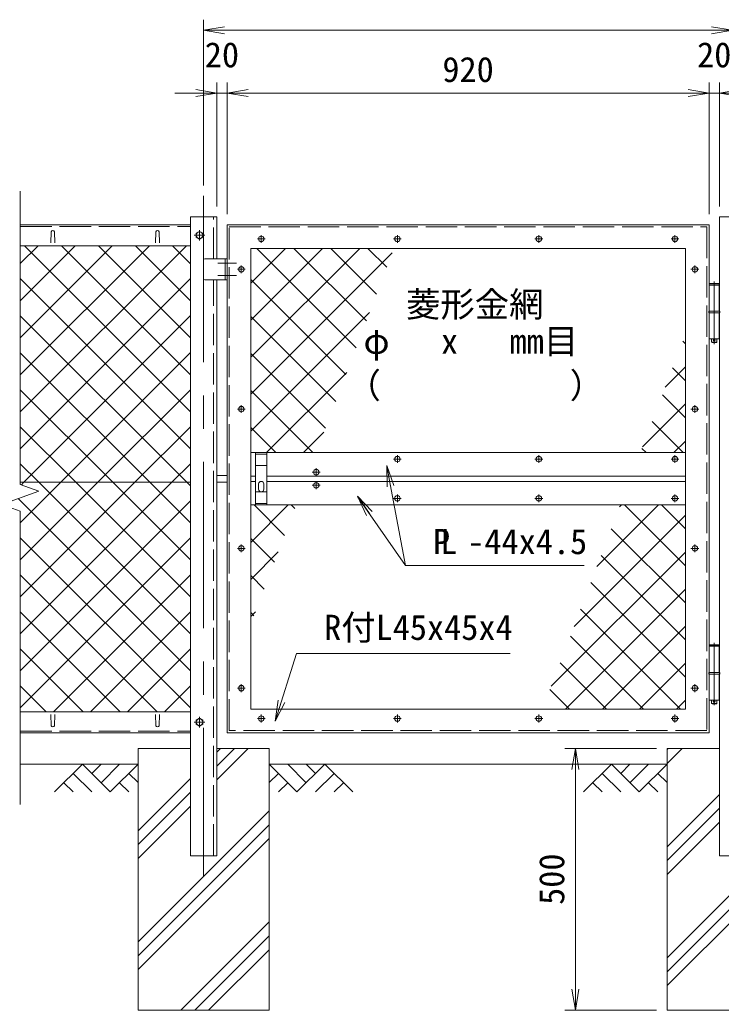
# Model space of a CAD drawing. Units: millimetres at full size. Extents: x -4200 to 4200, y -2970 to 2970.
# Drawn here: x -2963 to -1623, y -1039 to 853 of the extents above; entities that cross this region are included whole.
import ezdxf
from ezdxf.enums import TextEntityAlignment as Align

# ---------------------------------------------------------------- set-up
doc = ezdxf.new("R2010")
doc.units = ezdxf.units.MM
doc.header["$LTSCALE"] = 10
doc.linetypes.add('DASHED', pattern=[7.5, 6, -1.5])
doc.linetypes.add('USER1', pattern=[50.8, 31.75, -6.35, 6.35, -6.35])
for name, color, linetype, lineweight in [('0-1_D-STR1', 1, 'Continuous', 18), ('0-2_D-BMK', 2, 'USER1', 13), ('0-3_D-STR3', 3, 'Continuous', 13), ('0-4_D-STR4', 7, 'Continuous', 18), ('0-5_D-STR-DIM', 7, 'Continuous', 13), ('0-6_D-DCR-HCH', 7, 'Continuous', 13), ('0-7_D-BGD', 7, 'Continuous', 18), ('0-8_0', 7, 'Continuous', 18), ('0-9_D-STR-TXT', 7, 'Continuous', 13), ('0-A_D-STR2', 7, 'Continuous', 13)]:
    doc.layers.add(name, color=color, linetype=linetype, lineweight=lineweight)
doc.styles.add('ＭＳ ゴシック', font='')
doc.styles.get('ＭＳ ゴシック').set_extended_font_data('MS Gothic')

# ---------------------------------------------------------------- blocks, each defined once
blk = doc.blocks.new('_Open')
at = {"layer": '0-8_0'}
blk.add_line((-10, 1.667), (0, 0), dxfattribs=at)
blk.add_lwpolyline([(-10, -1.667), (0, 0), (-10, 0)], dxfattribs=at)

msp = doc.modelspace()

# ---------------------------------------------------------------- linework, layer by layer
at = {"layer": '0-1_D-STR1'}
for p, q in [((-2636.55, 476.37), (-2636.55, -743.63)), ((-2586.55, 476.37), (-2636.55, 476.37)), ((-2586.55, 396.37), (-2586.55, 476.37)), ((-2961.55, 461.37), (-2636.55, 461.37)), ((-2902.55, 448.24), (-2903.3, 426.74)), ((-2896.55, 448.24), (-2895.8, 426.74)), ((-2702.55, 448.24), (-2703.3, 426.74)), ((-2696.55, 448.24), (-2695.8, 426.74)), ((-2636.55, 421.37), (-2961.55, 421.37)), ((-2521.55, 416.37), (-1691.55, 416.37)), ((-2521.55, -463.63), (-2521.55, 416.37)), ((-1691.55, 416.37), (-1691.55, -463.63)), ((-2586.55, -743.63), (-2586.55, 356.37)), ((-1691.55, 26.37), (-2521.55, 26.37)), ((-2512.54, -18.63), (-2521.55, -18.63)), ((-1691.55, -18.63), (-2490.54, -18.63)), ((-2512.54, -28.63), (-2521.55, -28.63)), ((-1691.55, -28.63), (-2490.54, -28.63)), ((-1691.55, -73.63), (-2521.55, -73.63)), ((-2636.55, -468.63), (-2961.55, -468.63)), ((-1691.55, -463.63), (-2521.55, -463.63)), ((-2521.55, -463.63), (-1691.55, -463.63)), ((-2902.55, -495.5), (-2903.3, -474)), ((-2896.55, -495.5), (-2895.8, -474)), ((-2702.55, -495.5), (-2703.3, -474)), ((-2696.55, -495.5), (-2695.8, -474)), ((-2961.55, -508.63), (-2636.55, -508.63)), ((-2636.55, -743.63), (-2586.55, -743.63))]:
    msp.add_line(p, q, dxfattribs=at)
at = {"layer": '0-1_D-STR1', "linetype": 'DASHED'}
for p, q in [((-2592.55, 396.37), (-2592.55, 476.37)), ((-2961.55, 458.37), (-2636.55, 458.37)), ((-2562.55, -504.63), (-2562.55, 457.37)), ((-2592.55, -743.63), (-2592.55, 356.37)), ((-2961.55, -505.63), (-2636.55, -505.63)), ((-1650.55, -504.63), (-2562.55, -504.63))]:
    msp.add_line(p, q, dxfattribs=at)
at = {"layer": '0-1_D-STR1'}
msp.add_lwpolyline([(-1576.55, -743.63), (-1626.55, -743.63), (-1626.55, 476.37), (-1576.55, 476.37)], dxfattribs=at)
msp.add_lwpolyline([(-1646.55, 461.37), (-1646.55, -508.63), (-2566.55, -508.63), (-2566.55, 461.37)], close=True, dxfattribs=at)
at = {"layer": '0-1_D-STR1', "linetype": 'DASHED'}
msp.add_lwpolyline([(-2562.55, 457.37), (-1650.55, 457.37), (-1650.55, -504.63)], dxfattribs=at)
at = {"layer": '0-1_D-STR1'}
for centre, start, end in [((-2899.55, 446.99), 22.61986, 157.38014), ((-2699.55, 446.99), 22.61986, 157.38014), ((-2899.55, -494.25), 202.61986, 337.38014), ((-2699.55, -494.25), 202.61986, 337.38014)]:
    msp.add_arc(centre, 3.25, start, end, dxfattribs=at)
at = {"layer": '0-2_D-BMK'}
for p, q in [((-2611.55, 516.37), (-2611.55, -783.63)), ((-2609.55, 441.37), (-2629.55, 441.37)), ((-2619.55, 451.37), (-2619.55, 431.37)), ((-2501.55, 441.81), (-2501.55, 426.93)), ((-2241.55, 441.81), (-2241.55, 426.93)), ((-1971.55, 441.81), (-1971.55, 426.93)), ((-1711.55, 441.81), (-1711.55, 426.93)), ((-2494.11, 434.37), (-2508.99, 434.37)), ((-2234.11, 434.37), (-2248.99, 434.37)), ((-1964.11, 434.37), (-1978.99, 434.37)), ((-1704.11, 434.37), (-1718.99, 434.37)), ((-2584.15, 388.37), (-2548.95, 388.37)), ((-2539.55, 383.81), (-2539.55, 368.93)), ((-1673.55, 383.81), (-1673.55, 368.93)), ((-2584.15, 364.37), (-2548.95, 364.37)), ((-2532.11, 376.37), (-2546.99, 376.37)), ((-1666.11, 376.37), (-1680.99, 376.37)), ((-1636.55, 352.77), (-1636.55, 233.61)), ((-2539.55, 116.81), (-2539.55, 101.93)), ((-1673.55, 116.81), (-1673.55, 101.93)), ((-2532.11, 109.37), (-2546.99, 109.37)), ((-1666.11, 109.37), (-1680.99, 109.37)), ((-2241.55, 21.31), (-2241.55, 6.43)), ((-1971.55, 21.31), (-1971.55, 6.43)), ((-1711.55, 21.31), (-1711.55, 6.43)), ((-2234.11, 13.87), (-2248.99, 13.87)), ((-1964.11, 13.87), (-1978.99, 13.87)), ((-1704.11, 13.87), (-1718.99, 13.87)), ((-2389.11, -11.13), (-2403.99, -11.13)), ((-2396.55, -3.69), (-2396.55, -18.57)), ((-2389.11, -36.13), (-2403.99, -36.13)), ((-2396.55, -28.69), (-2396.55, -43.57)), ((-2241.55, -53.69), (-2241.55, -68.57)), ((-1971.55, -53.69), (-1971.55, -68.57)), ((-1711.55, -53.69), (-1711.55, -68.57)), ((-2234.11, -61.13), (-2248.99, -61.13)), ((-1964.11, -61.13), (-1978.99, -61.13)), ((-1704.11, -61.13), (-1718.99, -61.13)), ((-2539.55, -149.19), (-2539.55, -164.07)), ((-1673.55, -149.19), (-1673.55, -164.07)), ((-2532.11, -156.63), (-2546.99, -156.63)), ((-1666.11, -156.63), (-1680.99, -156.63)), ((-1636.55, -337.23), (-1636.55, -456.39)), ((-2532.11, -423.63), (-2546.99, -423.63)), ((-2539.55, -416.19), (-2539.55, -431.07)), ((-1666.11, -423.63), (-1680.99, -423.63)), ((-1673.55, -416.19), (-1673.55, -431.07)), ((-2609.55, -488.63), (-2629.55, -488.63)), ((-2619.55, -478.63), (-2619.55, -498.63)), ((-2494.11, -481.63), (-2508.99, -481.63)), ((-2501.55, -474.19), (-2501.55, -489.07)), ((-2234.11, -481.63), (-2248.99, -481.63)), ((-2241.55, -474.19), (-2241.55, -489.07)), ((-1964.11, -481.63), (-1978.99, -481.63)), ((-1971.55, -474.19), (-1971.55, -489.07)), ((-1704.11, -481.63), (-1718.99, -481.63)), ((-1711.55, -474.19), (-1711.55, -489.07))]:
    msp.add_line(p, q, dxfattribs=at)
at = {"layer": '0-3_D-STR3'}
for p, q in [((-2611.55, 394.37), (-2611.55, 358.37)), ((-2566.55, 396.37), (-2609.55, 396.37)), ((-2566.55, 396.37), (-2566.55, 356.37)), ((-2566.55, 356.37), (-2609.55, 356.37)), ((-1626.85, 346.37), (-1646.25, 346.37)), ((-1646.25, 346.37), (-1646.25, 296.37)), ((-1646.05, 348.37), (-1645.05, 349.37)), ((-1646.05, 348.37), (-1646.05, 346.37)), ((-1646.05, 348.37), (-1627.05, 348.37)), ((-1628.05, 349.37), (-1645.05, 349.37)), ((-1628.05, 349.37), (-1627.05, 348.37)), ((-1627.05, 348.37), (-1627.05, 346.37)), ((-1626.85, 346.37), (-1626.85, 296.37)), ((-1626.05, 296.37), (-1647.05, 296.37)), ((-1647.05, 296.37), (-1647.05, 293.37)), ((-1626.05, 293.37), (-1647.05, 293.37)), ((-1646.25, 293.37), (-1646.25, 243.37)), ((-1626.85, 293.37), (-1626.85, 243.37)), ((-1626.05, 296.37), (-1626.05, 293.37)), ((-1626.85, 243.37), (-1646.25, 243.37)), ((-1641.55, 243.37), (-1641.55, 237.37)), ((-1640.55, 236.37), (-1641.55, 237.37)), ((-1632.55, 236.37), (-1640.55, 236.37)), ((-1631.55, 243.37), (-1631.55, 237.37)), ((-2512.55, 26.37), (-2512.55, -73.63)), ((-2490.55, 26.37), (-2490.55, -73.63)), ((-2586.55, -17.13), (-2566.55, -17.13)), ((-2961.55, -30.38), (-2636.55, -30.38)), ((-2586.55, -30.13), (-2566.55, -30.13)), ((-2506.55, -43.63), (-2506.55, -33.63)), ((-2496.55, -43.63), (-2496.55, -33.63)), ((-1626.85, -343.63), (-1646.25, -343.63)), ((-1646.25, -343.63), (-1646.25, -393.63)), ((-1646.05, -341.63), (-1645.05, -340.63)), ((-1646.05, -341.63), (-1646.05, -343.63)), ((-1646.05, -341.63), (-1627.05, -341.63)), ((-1628.05, -340.63), (-1645.05, -340.63)), ((-1628.05, -340.63), (-1627.05, -341.63)), ((-1627.05, -341.63), (-1627.05, -343.63)), ((-1626.85, -343.63), (-1626.85, -393.63)), ((-1626.05, -393.63), (-1647.05, -393.63)), ((-1647.05, -393.63), (-1647.05, -396.63)), ((-1626.05, -396.63), (-1647.05, -396.63)), ((-1646.25, -396.63), (-1646.25, -446.63)), ((-1626.85, -396.63), (-1626.85, -446.63)), ((-1626.05, -393.63), (-1626.05, -396.63)), ((-1626.85, -446.63), (-1646.25, -446.63)), ((-1641.55, -446.63), (-1641.55, -452.63)), ((-1640.55, -453.63), (-1641.55, -452.63)), ((-1632.55, -453.63), (-1640.55, -453.63)), ((-1631.55, -446.63), (-1631.55, -452.63))]:
    msp.add_line(p, q, dxfattribs=at)
at = {"layer": '0-3_D-STR3', "linetype": 'DASHED'}
for p, q in [((-2570.55, 396.37), (-2570.55, 356.37)), ((-2490.55, 23.37), (-2512.55, 23.37)), ((-2490.55, 1.37), (-2512.55, 1.37)), ((-2512.55, -48.63), (-2490.55, -48.63)), ((-2490.55, -70.63), (-2512.55, -70.63))]:
    msp.add_line(p, q, dxfattribs=at)
at = {"layer": '0-3_D-STR3'}
for points in [[(-2613.05, 445.12), (-2619.55, 448.87), (-2626.05, 445.12), (-2626.05, 437.61), (-2619.55, 433.86), (-2613.05, 437.61)], [(-2613.05, -484.88), (-2619.55, -481.13), (-2626.05, -484.88), (-2626.05, -492.39), (-2619.55, -496.14), (-2613.05, -492.39)]]:
    msp.add_lwpolyline(points, close=True, dxfattribs=at)
for points in [[(-1632.55, 236.37), (-1631.55, 237.37), (-1641.55, 237.37)], [(-1632.55, -453.63), (-1631.55, -452.63), (-1641.55, -452.63)]]:
    msp.add_lwpolyline(points, dxfattribs=at)
for centre, radius in [((-2619.55, 441.37), 6.25), ((-2501.55, 434.37), 5.25), ((-2241.55, 434.37), 5.25), ((-1971.55, 434.37), 5.25), ((-1711.55, 434.37), 5.25), ((-2539.55, 376.37), 5.25), ((-1673.55, 376.37), 5.25), ((-1636.55, 241.37), 2), ((-2539.55, 109.37), 5.25), ((-1673.55, 109.37), 5.25), ((-2241.55, 13.87), 5.25), ((-1971.55, 13.87), 5.25), ((-1711.55, 13.87), 5.25), ((-2396.55, -11.13), 5.25), ((-2396.55, -36.13), 5.25), ((-2241.55, -61.13), 5.25), ((-1971.55, -61.13), 5.25), ((-1711.55, -61.13), 5.25), ((-2539.55, -156.63), 5.25), ((-1673.55, -156.63), 5.25), ((-2539.55, -423.63), 5.25), ((-1673.55, -423.63), 5.25), ((-1636.55, -448.63), 2), ((-2619.55, -488.63), 6.25), ((-2501.55, -481.63), 5.25), ((-2241.55, -481.63), 5.25), ((-1971.55, -481.63), 5.25), ((-1711.55, -481.63), 5.25)]:
    msp.add_circle(centre, radius, dxfattribs=at)
for centre, radius, start, end in [((-2609.55, 394.37), 2, 90, 180), ((-2609.55, 358.37), 2, 180, 270), ((-2501.55, -33.63), 5, 0.00035, 180.00001), ((-2501.55, -43.63), 5, 180.00002, 0.00001)]:
    msp.add_arc(centre, radius, start, end, dxfattribs=at)
at = {"layer": '0-4_D-STR4'}
for p, q in [((-2736.55, -538.63), (-2736.55, -1038.63)), ((-2736.55, -538.63), (-2636.55, -538.63)), ((-2586.55, -538.63), (-2486.55, -538.63)), ((-2486.55, -538.63), (-2486.55, -1038.63)), ((-1726.55, -538.63), (-1726.55, -1038.63)), ((-1726.55, -538.63), (-1626.55, -538.63)), ((-2736.55, -1038.63), (-2486.55, -1038.63)), ((-1726.55, -1038.63), (-1476.55, -1038.63))]:
    msp.add_line(p, q, dxfattribs=at)
at = {"layer": '0-5_D-STR-DIM'}
for p, q in [((-2611.55, 536.37), (-2611.55, 852.86)), ((-2611.55, 832.86), (-1601.55, 832.86)), ((-2586.55, 496.37), (-2586.55, 732.86)), ((-2566.55, 481.37), (-2566.55, 732.86)), ((-2566.55, 481.37), (-2566.55, 732.86)), ((-1646.55, 481.37), (-1646.55, 732.86)), ((-1646.55, 481.37), (-1646.55, 732.86)), ((-1626.55, 496.37), (-1626.55, 732.86)), ((-2626.55, 712.86), (-2666.55, 712.86)), ((-2566.55, 712.86), (-2586.55, 712.86)), ((-1646.55, 712.86), (-2566.55, 712.86)), ((-2526.55, 712.86), (-2486.55, 712.86)), ((-1686.55, 712.86), (-1726.55, 712.86)), ((-1626.55, 712.86), (-1646.55, 712.86)), ((-2961.55, 525.82), (-2961.55, -34.41)), ((-2926.31, -47.23), (-2961.55, -34.41)), ((-2996.78, -72.88), (-2926.31, -47.23)), ((-2961.55, -85.71), (-2996.78, -72.88)), ((-2961.55, -85.71), (-2961.55, -645.94)), ((-1746.55, -538.63), (-1921.76, -538.63)), ((-1901.76, -538.63), (-1901.76, -1038.63)), ((-1746.55, -1038.63), (-1921.76, -1038.63))]:
    msp.add_line(p, q, dxfattribs=at)
at = {"layer": '0-6_D-DCR-HCH'}
for p, q in [((-2586.55, -598.88), (-2526.3, -538.63)), ((-2586.55, -572.36), (-2552.81, -538.63)), ((-2586.55, -545.85), (-2579.33, -538.63)), ((-1726.55, -567.41), (-1697.77, -538.63)), ((-1726.55, -540.89), (-1724.29, -538.63)), ((-2842.97, -568.63), (-2896.18, -621.84)), ((-2842.97, -568.63), (-2789.76, -621.84)), ((-2825.23, -586.37), (-2807.5, -568.63)), ((-2807.5, -604.11), (-2772.02, -568.63)), ((-2789.76, -621.84), (-2736.55, -568.63)), ((-2433.33, -621.84), (-2486.55, -568.63)), ((-2415.6, -604.11), (-2451.07, -568.63)), ((-2380.12, -568.63), (-2433.33, -621.84)), ((-2397.77, -586.46), (-2415.6, -568.63)), ((-2380.12, -568.63), (-2326.91, -621.84)), ((-1832.97, -568.63), (-1886.18, -621.84)), ((-1832.97, -568.63), (-1779.76, -621.84)), ((-1815.23, -586.37), (-1797.5, -568.63)), ((-1797.5, -604.11), (-1762.02, -568.63)), ((-1779.76, -621.84), (-1726.55, -568.63)), ((-2878.44, -604.11), (-2860.63, -621.84)), ((-2860.71, -586.37), (-2825.07, -621.84)), ((-2772.02, -604.11), (-2754.2, -621.84)), ((-2754.28, -586.37), (-2736.55, -604.03)), ((-2736.55, -695.85), (-2636.55, -595.85)), ((-2468.81, -586.37), (-2486.55, -604.03)), ((-2451.07, -604.11), (-2468.89, -621.84)), ((-2362.38, -586.37), (-2398.02, -621.84)), ((-2344.65, -604.11), (-2362.47, -621.84)), ((-1868.44, -604.11), (-1850.63, -621.84)), ((-1850.71, -586.37), (-1815.07, -621.84)), ((-1762.02, -604.11), (-1744.2, -621.84)), ((-1744.28, -586.37), (-1726.55, -604.03)), ((-2736.55, -722.36), (-2636.55, -622.36)), ((-1726.55, -726.51), (-1626.55, -626.51)), ((-2736.55, -748.88), (-2636.55, -648.88)), ((-2736.55, -907.98), (-2486.55, -657.98)), ((-1726.55, -753.02), (-1626.55, -653.02)), ((-1726.55, -779.54), (-1626.55, -679.54)), ((-2736.55, -934.5), (-2486.55, -684.5)), ((-1726.55, -938.64), (-1476.55, -688.64)), ((-2736.55, -961.01), (-2486.55, -711.01)), ((-1726.55, -965.16), (-1476.55, -715.16)), ((-1726.55, -991.67), (-1476.55, -741.67)), ((-2655.07, -1038.63), (-2486.55, -870.11)), ((-2628.55, -1038.63), (-2486.55, -896.63)), ((-2602.03, -1038.63), (-2486.55, -923.14))]:
    msp.add_line(p, q, dxfattribs=at)
at = {"layer": '0-7_D-BGD'}
for p, q in [((-2736.55, -568.63), (-2961.55, -568.63)), ((-2486.55, -568.63), (-1726.55, -568.63))]:
    msp.add_line(p, q, dxfattribs=at)
at = {"layer": '0-9_D-STR-TXT'}
msp.add_line((-2226.02, -189.04), (-2261.66, -0.29), dxfattribs=at)
for points in [[(-1885, -189.04), (-2226.02, -189.04), (-2316.81, -58.75)], [(-2026.42, -357.51), (-2434.45, -357.51), (-2474.08, -485.01)]]:
    msp.add_lwpolyline(points, dxfattribs=at)
at = {"layer": '0-A_D-STR2'}
for p, q in [((-2961.55, 387.14), (-2927.32, 421.37)), ((-2961.55, 316.43), (-2856.61, 421.37)), ((-2961.55, 245.72), (-2785.9, 421.37)), ((-2961.55, 175.01), (-2715.19, 421.37)), ((-2961.55, 104.3), (-2644.48, 421.37)), ((-2636.55, 104.2), (-2953.71, 421.37)), ((-2636.55, 174.91), (-2883, 421.37)), ((-2636.55, 245.62), (-2812.29, 421.37)), ((-2636.55, 316.33), (-2741.58, 421.37)), ((-2636.55, 387.05), (-2670.87, 421.37)), ((-2521.55, 349.8), (-2454.98, 416.37)), ((-2521.55, 279.09), (-2384.27, 416.37)), ((-2521.55, 208.38), (-2313.56, 416.37)), ((-2320.38, 226.55), (-2510.2, 416.37)), ((-2300.87, 277.75), (-2439.49, 416.37)), ((-2281.36, 328.95), (-2368.78, 416.37)), ((-2261.84, 380.14), (-2298.07, 416.37)), ((-2521.55, 137.67), (-2251.23, 407.98)), ((-2961.55, 33.59), (-2636.55, 358.59)), ((-2636.55, 33.49), (-2961.55, 358.49)), ((-2339.9, 175.35), (-2521.55, 357)), ((-2643.38, -30.38), (-2961.55, 287.78)), ((-2521.55, 66.96), (-2294.78, 293.72)), ((-2359.41, 124.16), (-2521.55, 286.29)), ((-1691.55, 234.11), (-1696.6, 239.16)), ((-2714.09, -30.38), (-2961.55, 217.07)), ((-2884.09, -30.38), (-2636.55, 217.17)), ((-2378.92, 72.96), (-2521.55, 215.58)), ((-1730.08, 151.32), (-1691.55, 189.85)), ((-2491.42, 26.37), (-2338.33, 179.46)), ((-1691.55, 163.4), (-1716.11, 187.96)), ((-2784.8, -30.38), (-2961.55, 146.36)), ((-2813.38, -30.38), (-2636.55, 146.46)), ((-2403.04, 26.37), (-2521.55, 144.87)), ((-1691.55, 92.69), (-1735.62, 136.77)), ((-1773.62, 37.06), (-1691.55, 119.14)), ((-2742.67, -30.38), (-2636.55, 75.74)), ((-1695.93, 26.37), (-1755.14, 85.57)), ((-2855.51, -30.38), (-2961.55, 75.65)), ((-2473.75, 26.37), (-2521.55, 74.16)), ((-2420.71, 26.37), (-2381.88, 65.2)), ((-1713.61, 26.37), (-1691.55, 48.43)), ((-1766.65, 26.37), (-1774.65, 34.37)), ((-2926.22, -30.38), (-2961.55, 4.94)), ((-2671.96, -30.38), (-2636.55, 5.03)), ((-2961.55, -107.83), (-2884.09, -30.38)), ((-2961.55, -178.54), (-2813.38, -30.38)), ((-2961.55, -249.26), (-2742.67, -30.38)), ((-2961.55, -319.97), (-2671.96, -30.38)), ((-2636.55, -320.06), (-2926.22, -30.38)), ((-2636.55, -249.35), (-2855.51, -30.38)), ((-2636.55, -178.64), (-2784.8, -30.38)), ((-2636.55, -107.93), (-2714.09, -30.38)), ((-2636.55, -37.22), (-2643.38, -30.38)), ((-2636.55, -390.77), (-2965.73, -61.58)), ((-2961.55, -390.68), (-2636.55, -65.68)), ((-2521.55, -74.46), (-2520.71, -73.63)), ((-2521.55, -145.18), (-2450, -73.63)), ((-2456.98, -131.83), (-2515.17, -73.63)), ((-2437.46, -80.63), (-2444.46, -73.63)), ((-1860.72, -191.46), (-1742.9, -73.63)), ((-1817.17, -77.2), (-1813.61, -73.63)), ((-1691.55, -190.15), (-1808.07, -73.63)), ((-1691.55, -119.44), (-1737.36, -73.63)), ((-1904.27, -305.72), (-1691.55, -92.99)), ((-1691.55, -260.86), (-1833.19, -119.22)), ((-2961.55, -461.39), (-2636.55, -136.39)), ((-2636.55, -461.48), (-2961.55, -136.48)), ((-2476.49, -183.03), (-2521.55, -137.97)), ((-2521.55, -215.89), (-2468.98, -163.32)), ((-1947.82, -419.98), (-1691.55, -163.7)), ((-1691.55, -331.57), (-1852.7, -170.42)), ((-2700.11, -468.63), (-2961.55, -207.19)), ((-2898.08, -468.63), (-2636.55, -207.1)), ((-2496, -234.22), (-2521.55, -208.68)), ((-1691.55, -402.29), (-1872.22, -221.61)), ((-1920.76, -463.63), (-1691.55, -234.41)), ((-2770.82, -468.63), (-2961.55, -277.9)), ((-2827.37, -468.63), (-2636.55, -277.81)), ((-2521.55, -286.6), (-2512.53, -277.58)), ((-2515.52, -285.42), (-2521.55, -279.39)), ((-1700.91, -463.63), (-1891.73, -272.81)), ((-1850.05, -463.63), (-1691.55, -305.12)), ((-1771.62, -463.63), (-1911.24, -324.01)), ((-2841.53, -468.63), (-2961.55, -348.61)), ((-2756.66, -468.63), (-2636.55, -348.52)), ((-1842.33, -463.63), (-1930.76, -375.21)), ((-1779.34, -463.63), (-1691.55, -375.84)), ((-2912.24, -468.63), (-2961.55, -419.33)), ((-2685.95, -468.63), (-2636.55, -419.23)), ((-1913.04, -463.63), (-1950.27, -426.4)), ((-1708.63, -463.63), (-1691.55, -446.55))]:
    msp.add_line(p, q, dxfattribs=at)
msp.add_lwpolyline([(-2959.55, -35.13), (-2954.81, -30.38), (-2636.55, 287.88)], dxfattribs=at)

# ---------------------------------------------------------------- block references
at = {"layer": '0-5_D-STR-DIM', "xscale": 4, "yscale": 4}
for p, rotation in [((-2611.55, 832.86), 180), ((-2566.55, 712.86), 180), ((-2566.55, 712.86), 180), ((-1626.55, 712.86), 180), ((-1901.76, -538.63), 90), ((-1901.76, -1038.63), 270)]:
    msp.add_blockref('_Open', p, dxfattribs=dict(at, rotation=rotation))
for p in [(-1601.55, 832.86), (-2586.55, 712.86), (-1646.55, 712.86), (-1646.55, 712.86)]:
    msp.add_blockref('_Open', p, dxfattribs=at)
at = {"layer": '0-9_D-STR-TXT', "xscale": 4, "yscale": 4}
for p, rotation in [((-2262.03, 1.67), 100.69123), ((-2317.95, -57.11), 124.86903), ((-2474.67, -486.92), 252.73639)]:
    msp.add_blockref('_Open', p, dxfattribs=dict(at, rotation=rotation))

# ---------------------------------------------------------------- texts
at = {"layer": '0-5_D-STR-DIM', "style": 'ＭＳ ゴシック'}
for s, p in [('20', (-2609.3, 747.61)), ('20', (-1669.3, 747.61)), ('920', (-2155.68, 719.61))]:
    msp.add_text(s, height=48.09, dxfattribs=at).set_placement(p, align=Align.BOTTOM_LEFT)
msp.add_text('500', height=48.09, rotation=90, dxfattribs=at).set_placement((-1908.51, -837.52), align=Align.BOTTOM_LEFT)
at = {"layer": '0-9_D-STR-TXT', "style": 'ＭＳ ゴシック'}
for s, p in [('菱形金網', (-2225, 271.02)), ('φ   x   mm目', (-2306.21, 200.58)), ('（\u3000\u3000   \u3000\u3000）', (-2338.7, 116.11)), ('P -44x4.5', (-2173.58, -182.04)), ('L', (-2159.73, -182.04)), ('R付L45x45x4', (-2381.5, -345.93))]:
    msp.add_text(s, height=48.09, dxfattribs=at).set_placement(p, align=Align.BOTTOM_LEFT)

doc.saveas('drawing.dxf')
